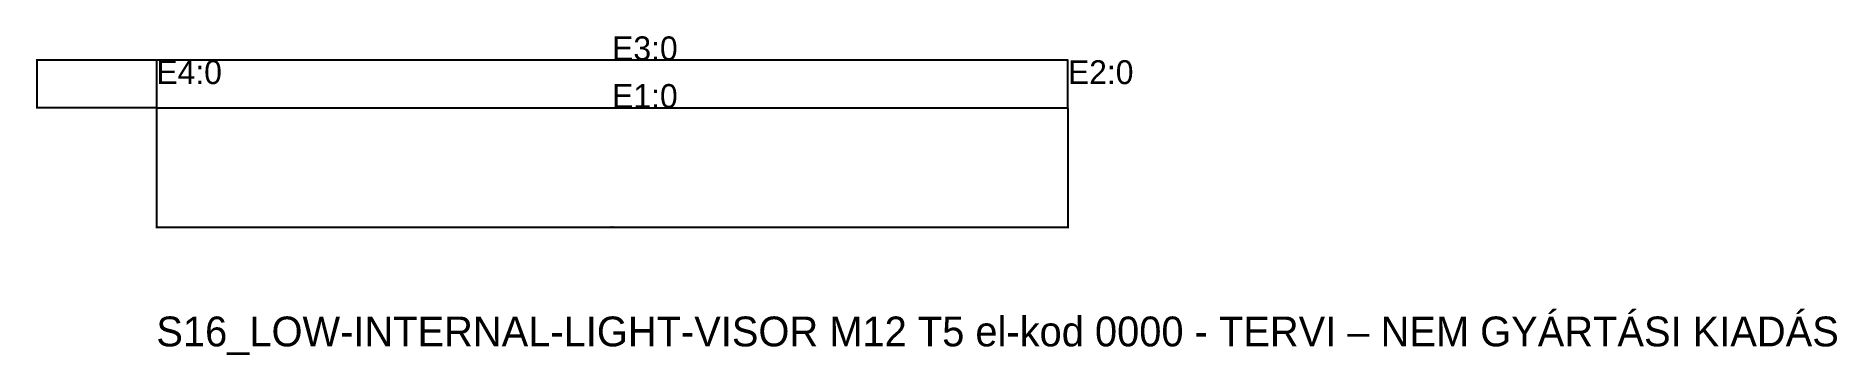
# Model space of a CAD drawing. Header units: millimetres. Extents: x -40 to 564, y -83 to 24.
import ezdxf

# ---------------------------------------------------------------- set-up
doc = ezdxf.new("R2010")
doc.units = ezdxf.units.MM
for name, color, linetype in [('KONTUR', 7, 'Continuous'), ('MERET', 8, 'Continuous'), ('SZOVEG', 7, 'Continuous')]:
    doc.layers.add(name, color=color, linetype=linetype)
doc.styles.add('OpenSansCondensed-Light', font='OpenSansCondensed-Light.ttf')
doc.dimstyles.new('EZDXF', dxfattribs={"dimtxt": 0.25, "dimasz": 0.175, "dimexe": 0.375, "dimexo": 0.125, "dimgap": 0.1, "dimtad": 1, "dimlfac": 100, "dimzin": 12, "dimdsep": 46, "dimtxsty": 'OpenSansCondensed-Light', "dimblk": 'ARCHTICK', "dimcen": 2.5, "dimazin": 3, "dimtfac": 0.5, "dimtmove": 2, "dimatfit": 3})

# ---------------------------------------------------------------- blocks, each defined once
blk = doc.blocks.new('_ARCHTICK')
at = {"color": 0, "linetype": 'BYBLOCK', "const_width": 0.15}
blk.add_lwpolyline([(-0.5, -0.5), (0.5, 0.5)], dxfattribs=at)

msp = doc.modelspace()

# ---------------------------------------------------------------- linework, layer by layer
at = {"layer": 'KONTUR'}
msp.add_lwpolyline([(0, 0), (306, 0), (306, 16), (0, 16)], close=True, dxfattribs=at)

# ---------------------------------------------------------------- texts
at = {"layer": 'SZOVEG'}
for s, height, p in [('E3:0', 8, (153, 16)), ('E4:0', 8, (0, 8)), ('E2:0', 8, (306, 8)), ('E1:0', 8, (153, 0)), ('S16_LOW-INTERNAL-LIGHT-VISOR M12 T5 el-kod 0000 - TERVI – NEM GYÁRTÁSI KIADÁS', 10, (0, -80))]:
    msp.add_text(s, height=height, dxfattribs=at).set_placement(p)

# ---------------------------------------------------------------- dimensions: what is measured, and where the dimension line sits
at = {"layer": 'MERET'}
msp.add_linear_dim(base=(-40, 0), p1=(0, 0), p2=(0, 16), angle=90, dimstyle='EZDXF', dxfattribs=at).render()
msp.add_linear_dim(base=(0, -40), p1=(0, 0), p2=(306, 0), dimstyle='EZDXF', dxfattribs=at).render()

doc.saveas('drawing.dxf')
